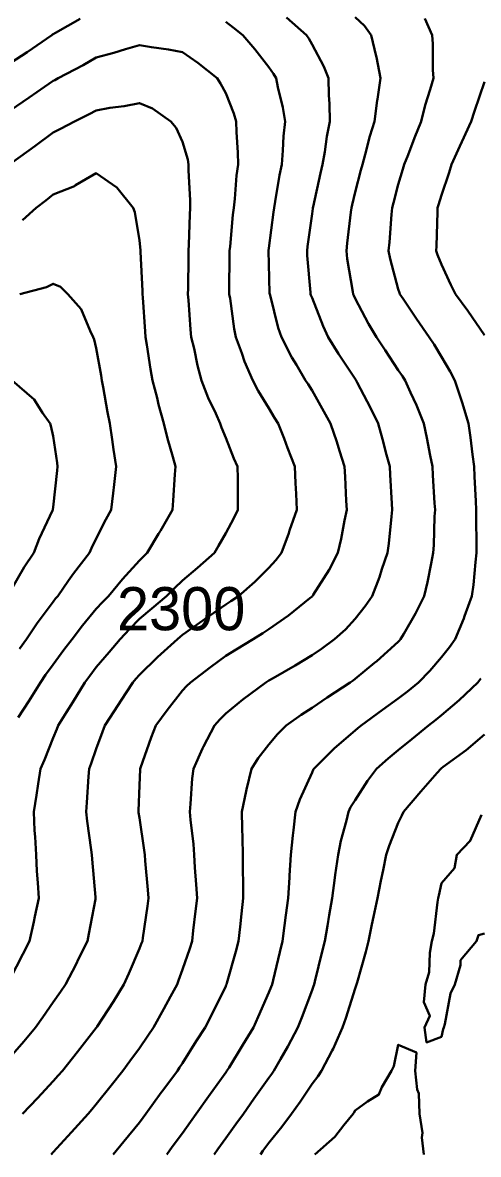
# Model space of a CAD drawing. Header units: inches. Extents: x 29277 to 43569, y 11651 to 22756.
# Drawn here: x 36964 to 38021, y 11656 to 14279 of the extents above; entities that cross this region are included whole.
import ezdxf

# ---------------------------------------------------------------- set-up
doc = ezdxf.new("R2010")
doc.units = ezdxf.units.IN
doc.header["$MEASUREMENT"] = 0
doc.layers.add('test_100m', color=124, linetype='Continuous', lineweight=30, true_color=0x00b06f)
doc.layers.add('test_20m', color=244, linetype='Continuous', lineweight=30, true_color=0xa80019)

msp = doc.modelspace()

# ---------------------------------------------------------------- linework, layer by layer
at = {"layer": 'test_100m'}
for points, elevation in [([(37896.8, 14288.3), (37914, 14249.9), (37915.3, 14230), (37915.6, 14169.6), (37916.8, 14149.9), (37909.5, 14124.1), (37897.8, 14087.3), (37888.2, 14049.9), (37872.9, 14012.3), (37858.2, 13972.8), (37849.3, 13949.9), (37846, 13939.1), (37835.3, 13903.5), (37823.9, 13861.3), (37820.9, 13849.9), (37819.4, 13834), (37814.7, 13770.4), (37812.7, 13749.9), (37816.7, 13731.3), (37835.3, 13661.4), (37837.9, 13652.6), (37838.9, 13649.9), (37846.6, 13638.6), (37877.7, 13592.4), (37906.8, 13549.9), (37918.2, 13532.9), (37935.3, 13504.3), (37955.9, 13470.6), (37966.6, 13449.9), (37982, 13403.1), (37983.8, 13398.5), (37998, 13349.9), (38002.8, 13317.5), (38007, 13278.2), (38010.9, 13249.9), (38012.2, 13226.8), (38015, 13170.2), (38016.1, 13149.9), (38016, 13130.6), (38016.8, 13068.3), (38016.7, 13049.9), (38014.1, 13028.7), (38009.4, 12975.8), (38005.9, 12949.9), (37988.7, 12903.4), (37987, 12898.2), (37967.3, 12849.9), (37954, 12831.2), (37935.3, 12808.1), (37908.2, 12777), (37881.8, 12749.9), (37856.3, 12728.9), (37835.3, 12712.4), (37798.9, 12686.3), (37749, 12649.9), (37741.4, 12643.8), (37735.3, 12638.4), (37687.5, 12597.7), (37639.5, 12549.9), (37637.9, 12547.3), (37635.3, 12541.4), (37606.7, 12478.4), (37596.9, 12449.9), (37592.4, 12407.1), (37590.5, 12394.7), (37586.2, 12349.9), (37583.2, 12302), (37583, 12297.7), (37580.2, 12249.9), (37574.6, 12210.5), (37571.9, 12186.6), (37567, 12149.9), (37560.7, 12124.5), (37544.9, 12059.6), (37542.6, 12049.9), (37540.6, 12044.6), (37535.3, 12031.4), (37510.5, 11974.7), (37499.3, 11949.9), (37475, 11910.2), (37442.9, 11857.6), (37438.2, 11849.9), (37437, 11848.2), (37435.3, 11845.7), (37395, 11790.2), (37367.1, 11749.9), (37353.8, 11731.4), (37335.3, 11704.8), (37311.5, 11673.7), (37298.5, 11656)], 2400), ([(36940, 13954.7), (36992.7, 13992.5), (37035.3, 14024.1), (37052.6, 14032.6), (37084.6, 14049.9), (37118.7, 14066.5), (37135.3, 14075.5), (37166.6, 14081.2), (37200.1, 14085), (37235.3, 14092.6), (37265.2, 14079.8), (37308.4, 14049.9), (37320.7, 14035.4), (37335.3, 14003), (37347.2, 13961.9), (37349.3, 13949.9), (37349.1, 13936.1), (37353, 13867.7), (37352.8, 13849.9), (37351.7, 13833.5), (37349.8, 13764.5), (37348.9, 13749.9), (37348.8, 13736.4), (37348, 13662.6), (37347.8, 13649.9), (37349.1, 13636), (37353.4, 13568.1), (37355.2, 13549.9), (37361.8, 13523.4), (37369.9, 13484.5), (37379.4, 13449.9), (37394.8, 13409.5), (37412.4, 13372.7), (37422.5, 13349.9), (37425.7, 13340.4), (37435.3, 13316.7), (37454.4, 13269.1), (37462.6, 13249.9), (37463.1, 13222.1), (37463.1, 13177.8), (37463.7, 13149.9), (37454.4, 13130.7), (37435.3, 13095.4), (37418.8, 13066.3), (37408.9, 13049.9), (37369.9, 13015.2), (37335.3, 12985.8), (37316.9, 12968.3), (37298, 12949.9), (37263.8, 12921.4), (37235.3, 12896.8), (37212.1, 12873.1), (37190.7, 12849.9), (37164.9, 12820.3), (37135.3, 12785.2), (37120, 12765.2), (37108.7, 12749.9), (37080.9, 12704.3), (37065.8, 12680.5), (37046.6, 12649.9), (37043.6, 12641.6), (37035.3, 12621.2), (37015, 12570.2), (37005.9, 12549.9), (37000.2, 12514.9), (36996.8, 12488.4), (36990.1, 12449.9), (36992.1, 12406.8), (36993.3, 12391.9), (36995.5, 12349.9), (36997.7, 12312.4), (36999.6, 12285.6), (37001.9, 12249.9), (36992.8, 12207.4), (36990.1, 12195.1), (36980.4, 12149.9), (36965.2, 12120), (36935.3, 12062.8)], 2300)]:
    msp.add_lwpolyline(points, dxfattribs=dict(at, elevation=elevation))
at = {"layer": 'test_20m'}
for points, elevation in [([(36935.3, 14185), (36974.6, 14210.6), (37031.9, 14249.9), (37034, 14251.2), (37035.3, 14252.1), (37040.5, 14255.2), (37097.6, 14287.5)], 2340), ([(37435.3, 14280.9), (37452.7, 14267.4), (37474.6, 14249.9), (37503, 14217.7), (37535.3, 14175.5), (37545.9, 14160.6), (37552.1, 14149.9), (37556, 14129.2), (37567.6, 14082.2), (37572.8, 14049.9), (37569.4, 14015.8), (37568, 13982.6), (37565, 13949.9), (37560, 13925.1), (37549.9, 13864.6), (37547.2, 13849.9), (37545.8, 13839.4), (37535.3, 13756.3), (37534.5, 13750.7), (37534.4, 13749.9), (37534.5, 13749.1), (37535.3, 13719.9), (37537.1, 13651.8), (37537.2, 13649.9), (37538.1, 13647.1), (37557.1, 13571.7), (37564.4, 13549.9), (37588.6, 13503.2), (37599.4, 13485.8), (37620.6, 13449.9), (37626.1, 13440.8), (37635.3, 13426.1), (37663, 13377.7), (37678.4, 13349.9), (37692.5, 13307.1), (37699, 13286.2), (37710.6, 13249.9), (37711.8, 13226.4), (37714.7, 13170.5), (37715.7, 13149.9), (37710.4, 13125), (37702.7, 13082.5), (37695.1, 13049.9), (37674.7, 13010.5), (37637.9, 12952.6), (37636.3, 12949.9), (37635.8, 12949.4), (37635.3, 12948.9), (37630.2, 12944.9), (37580.5, 12904.7), (37535.3, 12873.3), (37521.2, 12863.9), (37498.9, 12849.9), (37459.3, 12825.9), (37435.3, 12811.1), (37399.7, 12785.4), (37353.3, 12749.9), (37344.2, 12740.9), (37335.3, 12731), (37299.8, 12685.4), (37273.4, 12649.9), (37262.8, 12622.4), (37237.5, 12552.1), (37236.6, 12549.9), (37236.6, 12548.6), (37235.3, 12511), (37233.2, 12452), (37233.1, 12449.9), (37233.4, 12448.1), (37235.3, 12435.6), (37246.1, 12360.8), (37247.5, 12349.9), (37248.6, 12336.6), (37254.6, 12269.2), (37256.2, 12249.9), (37253.7, 12231.5), (37243, 12157.7), (37242, 12149.9), (37240.1, 12145.1), (37235.3, 12132.8), (37210.4, 12074.8), (37199.1, 12049.9), (37174.8, 12010.4), (37137.3, 11952), (37136, 11949.9), (37135.3, 11948.9), (37091.6, 11893.6), (37056.5, 11849.9), (37046.7, 11838.5), (37035.3, 11825.6), (36999, 11786.2), (36964.2, 11749.9)], 2340), ([(37576, 14290.6), (37622.3, 14249.9), (37627.6, 14242.3), (37635.3, 14228.1), (37662.9, 14177.6), (37673.5, 14149.9), (37674.2, 14111), (37676.2, 14090.9), (37676.8, 14049.9), (37669.8, 14015.3), (37664.8, 13979.4), (37659.4, 13949.9), (37654.8, 13930.4), (37637.8, 13852.4), (37637.2, 13849.9), (37637, 13848.2), (37635.3, 13835.6), (37625.1, 13760.1), (37623.7, 13749.9), (37624.4, 13739), (37631.9, 13653.3), (37632.1, 13649.9), (37632.8, 13647.5), (37635.3, 13641.1), (37660.8, 13575.5), (37672.7, 13549.9), (37696.6, 13511.3), (37735.3, 13453.5), (37736.7, 13451.4), (37737.6, 13449.9), (37740.2, 13445), (37771.2, 13385.9), (37788.7, 13349.9), (37798.9, 13313.6), (37808.2, 13276.9), (37815.5, 13249.9), (37816.5, 13231.2), (37820.5, 13164.7), (37821.3, 13149.9), (37819.3, 13134), (37813.5, 13071.6), (37810.6, 13049.9), (37797.5, 13012.2), (37791.8, 12993.4), (37774.6, 12949.9), (37758.6, 12926.6), (37735.3, 12897.4), (37712.6, 12872.6), (37687.8, 12849.9), (37657.4, 12827.8), (37635.3, 12812.7), (37595.9, 12789.2), (37545.2, 12759.9), (37535.3, 12754.1), (37532.7, 12752.5), (37528.5, 12749.9), (37474.9, 12710.3), (37435.3, 12677.4), (37421.5, 12663.7), (37409, 12649.9), (37383.9, 12601.3), (37381.8, 12596.5), (37360.2, 12549.9), (37357.7, 12527.5), (37353.9, 12468.5), (37352, 12449.9), (37353.6, 12431.6), (37360.3, 12375), (37362.4, 12349.9), (37364, 12321.2), (37367, 12281.6), (37368.7, 12249.9), (37365.3, 12219.9), (37359.9, 12174.5), (37357.1, 12149.9), (37351.8, 12133.4), (37335.3, 12084.7), (37326, 12059.2), (37322.5, 12049.9), (37307.1, 12021.8), (37291.8, 11993.4), (37267.6, 11949.9), (37254.6, 11930.6), (37235.3, 11901.9), (37213.2, 11872), (37196.8, 11849.9), (37169.5, 11815.7), (37135.3, 11772.2), (37125, 11760.2), (37116, 11749.9), (37077.5, 11707.6), (37035.3, 11660.9), (37030.6, 11656)], 2360), ([(37735.3, 14291.7), (37756.7, 14271.3), (37772.5, 14249.9), (37784.1, 14201.1), (37784.7, 14199.3), (37794.4, 14149.9), (37787, 14101.6), (37786.4, 14098.8), (37779.9, 14049.9), (37769.3, 14015.9), (37758.6, 13973.3), (37752, 13949.9), (37748.5, 13936.7), (37735.3, 13885.8), (37728.2, 13857), (37726.6, 13849.9), (37725.3, 13840), (37717.2, 13768), (37714.9, 13749.9), (37717.2, 13731.8), (37729.8, 13655.3), (37730.6, 13649.9), (37732, 13646.6), (37735.3, 13639.9), (37766.6, 13581.2), (37784.9, 13549.9), (37805.1, 13519.8), (37835.3, 13473.8), (37845, 13459.7), (37851, 13449.9), (37863.5, 13421.7), (37877.4, 13392.1), (37894.3, 13349.9), (37901.7, 13316.4), (37909.1, 13276.1), (37914.5, 13249.9), (37915.6, 13230.3), (37919.6, 13165.6), (37920.5, 13149.9), (37919.6, 13134.3), (37917.5, 13067.7), (37916.4, 13049.9), (37911.2, 13025.8), (37903.2, 12981.9), (37895.5, 12949.9), (37875.5, 12909.7), (37847.8, 12862.4), (37840.8, 12849.9), (37838.2, 12847), (37835.3, 12844), (37785.7, 12799.4), (37780.3, 12795), (37735.3, 12757.8), (37730.7, 12754.5), (37723.9, 12749.9), (37670.1, 12715.1), (37635.3, 12691.1), (37610.2, 12675), (37575.4, 12649.9), (37555.1, 12630.1), (37535.3, 12605.6), (37510.8, 12574.4), (37495, 12549.9), (37483.5, 12501.6), (37482.9, 12497.6), (37473, 12449.9), (37473.2, 12412), (37474.5, 12389.1), (37474.6, 12349.9), (37474.9, 12310.3), (37475.6, 12290.3), (37475.8, 12249.9), (37471.8, 12213.4), (37468.7, 12183.4), (37465, 12149.9), (37458.7, 12126.5), (37437.7, 12052.4), (37437, 12049.9), (37436.5, 12048.7), (37435.3, 12046.1), (37403.6, 11981.6), (37387.6, 11949.9), (37367.1, 11918.1), (37335.3, 11867.7), (37328.1, 11857.1), (37323.3, 11849.9), (37289.2, 11803.9), (37285.8, 11799.3), (37250.2, 11749.9), (37243.7, 11741.5), (37235.3, 11729.9), (37199, 11686.2), (37174.3, 11656)], 2380), ([(37896.8, 14288.3), (37914, 14249.9), (37915.3, 14230), (37915.6, 14169.6), (37916.8, 14149.9), (37909.5, 14124.1), (37897.8, 14087.3), (37888.2, 14049.9), (37872.9, 14012.3), (37858.2, 13972.8), (37849.3, 13949.9), (37846, 13939.1), (37835.3, 13903.5), (37823.9, 13861.3), (37820.9, 13849.9), (37819.4, 13834), (37814.7, 13770.4), (37812.7, 13749.9), (37816.7, 13731.3), (37835.3, 13661.4), (37837.9, 13652.6), (37838.9, 13649.9), (37846.6, 13638.6), (37877.7, 13592.4), (37906.8, 13549.9), (37918.2, 13532.9), (37935.3, 13504.3), (37955.9, 13470.6), (37966.6, 13449.9), (37982, 13403.1), (37983.8, 13398.5), (37998, 13349.9), (38002.8, 13317.5), (38007, 13278.2), (38010.9, 13249.9), (38012.2, 13226.8), (38015, 13170.2), (38016.1, 13149.9), (38016, 13130.6), (38016.8, 13068.3), (38016.7, 13049.9), (38014.1, 13028.7), (38009.4, 12975.8), (38005.9, 12949.9), (37988.7, 12903.4), (37987, 12898.2), (37967.3, 12849.9), (37954, 12831.2), (37935.3, 12808.1), (37908.2, 12777), (37881.8, 12749.9), (37856.3, 12728.9), (37835.3, 12712.4), (37798.9, 12686.3), (37749, 12649.9), (37741.4, 12643.8), (37735.3, 12638.4), (37687.5, 12597.7), (37639.5, 12549.9), (37637.9, 12547.3), (37635.3, 12541.4), (37606.7, 12478.4), (37596.9, 12449.9), (37592.4, 12407.1), (37590.5, 12394.7), (37586.2, 12349.9), (37583.2, 12302), (37583, 12297.7), (37580.2, 12249.9), (37574.6, 12210.5), (37571.9, 12186.6), (37567, 12149.9), (37560.7, 12124.5), (37544.9, 12059.6), (37542.6, 12049.9), (37540.6, 12044.6), (37535.3, 12031.4), (37510.5, 11974.7), (37499.3, 11949.9), (37475, 11910.2), (37442.9, 11857.6), (37438.2, 11849.9), (37437, 11848.2), (37435.3, 11845.7), (37395, 11790.2), (37367.1, 11749.9), (37353.8, 11731.4), (37335.3, 11704.8), (37311.5, 11673.7), (37298.5, 11656)], 2400), ([(36935.3, 14075.4), (36979.9, 14105.3), (37015.3, 14129.9), (37035.3, 14143.8), (37039.3, 14145.8), (37046.5, 14149.9), (37104.8, 14180.4), (37135.3, 14198.2), (37175.9, 14209.2), (37203, 14217.7), (37235.3, 14227), (37263, 14222.1), (37302.3, 14217), (37335.3, 14210.5), (37371, 14185.7), (37415.1, 14149.9), (37423.4, 14138.1), (37435.3, 14115.2), (37453.8, 14068.5), (37459.7, 14049.9), (37460.1, 14025.1), (37463.6, 13978.3), (37464, 13949.9), (37460.6, 13924.6), (37456.2, 13870.9), (37453.7, 13849.9), (37451.8, 13833.4), (37445.2, 13759.9), (37444.1, 13749.9), (37444.2, 13741), (37443.4, 13658.1), (37443.5, 13649.9), (37445.3, 13639.9), (37454.7, 13569.3), (37458.6, 13549.9), (37472.6, 13512.6), (37478.9, 13493.5), (37497.8, 13449.9), (37510.8, 13425.4), (37535.3, 13385.4), (37548.5, 13363.2), (37556.7, 13349.9), (37570.4, 13314.8), (37578.8, 13293.5), (37595.5, 13249.9), (37597, 13211.7), (37598.2, 13186.9), (37599.8, 13149.9), (37583.5, 13101.7), (37581.2, 13095.8), (37564.2, 13049.9), (37551.8, 13033.4), (37535.3, 13015.1), (37502.5, 12982.7), (37465, 12949.9), (37447.3, 12937.9), (37435.3, 12930.3), (37388, 12897.2), (37369.4, 12884.1), (37335.3, 12860), (37329.8, 12855.4), (37323.4, 12849.9), (37277.2, 12808), (37235.3, 12767.4), (37227.1, 12758.1), (37220.2, 12749.9), (37192.1, 12706.8), (37186.7, 12698.5), (37155, 12649.9), (37149.9, 12635.3), (37135.3, 12595.6), (37123.5, 12561.7), (37118.9, 12549.9), (37117.3, 12531.9), (37113.6, 12471.5), (37111.5, 12449.9), (37113.9, 12428.6), (37123.6, 12361.6), (37125, 12349.9), (37125.7, 12340.4), (37133.4, 12251.8), (37133.6, 12249.9), (37133.2, 12247.8), (37118.3, 12166.9), (37114.8, 12149.9), (37094.1, 12108.8), (37088.2, 12097), (37063.8, 12049.9), (37052.2, 12033), (37035.3, 12008.8), (37011.4, 11973.8), (36994, 11949.9), (36967.5, 11917.7), (36935.3, 11881)], 2320), ([(38035.3, 14142), (38011.7, 14073.5), (38003.9, 14049.9), (37982.7, 14002.5), (37978.3, 13993), (37958.8, 13949.9), (37953.2, 13932), (37935.3, 13879.3), (37928.5, 13856.7), (37926.5, 13849.9), (37926, 13840.6), (37924, 13761.2), (37923.4, 13749.9), (37926.4, 13741), (37935.3, 13718.7), (37956.9, 13671.5), (37967.6, 13649.9), (37996.4, 13611.1), (38035.3, 13554.9)], 2420), ([(36940, 13954.7), (36992.7, 13992.5), (37035.3, 14024.1), (37052.6, 14032.6), (37084.6, 14049.9), (37118.7, 14066.5), (37135.3, 14075.5), (37166.6, 14081.2), (37200.1, 14085), (37235.3, 14092.6), (37265.2, 14079.8), (37308.4, 14049.9), (37320.7, 14035.4), (37335.3, 14003), (37347.2, 13961.9), (37349.3, 13949.9), (37349.1, 13936.1), (37353, 13867.7), (37352.8, 13849.9), (37351.7, 13833.5), (37349.8, 13764.5), (37348.9, 13749.9), (37348.8, 13736.4), (37348, 13662.6), (37347.8, 13649.9), (37349.1, 13636), (37353.4, 13568.1), (37355.2, 13549.9), (37361.8, 13523.4), (37369.9, 13484.5), (37379.4, 13449.9), (37394.8, 13409.5), (37412.4, 13372.7), (37422.5, 13349.9), (37425.7, 13340.4), (37435.3, 13316.7), (37454.4, 13269.1), (37462.6, 13249.9), (37463.1, 13222.1), (37463.1, 13177.8), (37463.7, 13149.9), (37454.4, 13130.7), (37435.3, 13095.4), (37418.8, 13066.3), (37408.9, 13049.9), (37369.9, 13015.2), (37335.3, 12985.8), (37316.9, 12968.3), (37298, 12949.9), (37263.8, 12921.4), (37235.3, 12896.8), (37212.1, 12873.1), (37190.7, 12849.9), (37164.9, 12820.3), (37135.3, 12785.2), (37120, 12765.2), (37108.7, 12749.9), (37080.9, 12704.3), (37065.8, 12680.5), (37046.6, 12649.9), (37043.6, 12641.6), (37035.3, 12621.2), (37015, 12570.2), (37005.9, 12549.9), (37000.2, 12514.9), (36996.8, 12488.4), (36990.1, 12449.9), (36992.1, 12406.8), (36993.3, 12391.9), (36995.5, 12349.9), (36997.7, 12312.4), (36999.6, 12285.6), (37001.9, 12249.9), (36992.8, 12207.4), (36990.1, 12195.1), (36980.4, 12149.9), (36965.2, 12120), (36935.3, 12062.8)], 2300), ([(36963.8, 13821.4), (36995.8, 13849.9), (37018.6, 13866.5), (37035.3, 13880.3), (37084.9, 13900.3), (37087.2, 13901.9), (37135.3, 13929.8), (37182.5, 13897.2), (37220.8, 13849.9), (37224.8, 13839.5), (37235.3, 13774.4), (37237.4, 13752), (37237.4, 13749.9), (37237.5, 13747.7), (37242.5, 13657.2), (37242.6, 13649.9), (37243.2, 13642), (37248.7, 13563.4), (37249.6, 13549.9), (37252.6, 13532.5), (37261, 13475.7), (37265.7, 13449.9), (37276.1, 13409.1), (37279.3, 13394), (37291.9, 13349.9), (37300.1, 13314.8), (37312.7, 13272.5), (37318.5, 13249.9), (37317.1, 13231.7), (37313.7, 13171.5), (37311.9, 13149.9), (37283.7, 13101.5), (37279.1, 13093.8), (37253.3, 13049.9), (37244.1, 13041.1), (37235.3, 13032.5), (37196.3, 12988.9), (37163.4, 12949.9), (37149.5, 12935.7), (37135.3, 12920.2), (37103.3, 12881.9), (37078.9, 12849.9), (37060.1, 12825.1), (37035.3, 12791.5), (37017.8, 12767.4), (37005.6, 12749.9), (36978.6, 12706.6), (36954.1, 12668.8)], 2280), ([(36957.8, 13649.9), (37019.5, 13665.7), (37035.3, 13673.8), (37051.9, 13666.6), (37069.1, 13649.9), (37100.3, 13614.9), (37120.7, 13564.5), (37128.3, 13549.9), (37130.2, 13544.9), (37135.3, 13524.3), (37146.4, 13461), (37148.2, 13449.9), (37151.3, 13433.9), (37161.5, 13376.2), (37166.8, 13349.9), (37172.3, 13312.9), (37175, 13289.7), (37181.4, 13249.9), (37176.6, 13208.6), (37174, 13188.6), (37169.4, 13149.9), (37157.6, 13127.6), (37135.3, 13083.3), (37124.3, 13060.9), (37119.4, 13049.9), (37082.7, 13002.5), (37071, 12985.7), (37045.8, 12949.9), (37041, 12944.2), (37035.3, 12936.5), (36998.1, 12887.1), (36973.2, 12849.9), (36957.3, 12827.9)], 2260), ([(36940.4, 13449.9), (36991.1, 13405.8), (37010.7, 13374.5), (37027.9, 13349.9), (37030, 13344.7), (37035.3, 13320.7), (37044.3, 13258.9), (37045.5, 13249.9), (37044.4, 13240.8), (37035.3, 13156.2), (37034.5, 13150.7), (37034.5, 13149.9), (37033.9, 13148.6), (37002.5, 13082.7), (36990.3, 13049.9), (36967.9, 13017.3), (36935.3, 12960.2)], 2240), ([(38026.6, 12758.6), (38019.6, 12749.9), (37976.4, 12708.8), (37935.3, 12674.1), (37922, 12663.2), (37905, 12649.9), (37866.6, 12618.6), (37835.3, 12593), (37811.5, 12573.7), (37784.8, 12549.9), (37763.6, 12521.6), (37735.3, 12477.1), (37724.8, 12460.4), (37719.6, 12449.9), (37715, 12429.7), (37702.2, 12383), (37695.6, 12349.9), (37689.2, 12303.9), (37688, 12297.1), (37681.9, 12249.9), (37674.8, 12210.4), (37670.9, 12185.5), (37664.7, 12149.9), (37659, 12126.2), (37641.9, 12056.5), (37640.3, 12049.9), (37639, 12046.2), (37635.3, 12036.4), (37611.8, 11973.4), (37602.6, 11949.9), (37579.2, 11906), (37562.3, 11877), (37547, 11849.9), (37542.3, 11842.9), (37535.3, 11833.3), (37500.6, 11784.6), (37476.1, 11749.9), (37458.9, 11726.3), (37435.3, 11693.9), (37416.8, 11668.4), (37408.1, 11656)], 2420), ([(38035.3, 12628.9), (37992.6, 12592.6), (37939.3, 12553.9), (37935.3, 12551), (37934, 12549.9), (37925.2, 12539.9), (37887.9, 12497.3), (37847.6, 12449.9), (37843.6, 12441.6), (37835.3, 12424.5), (37814.2, 12371), (37807.4, 12349.9), (37800.3, 12315), (37795, 12290.2), (37787.1, 12249.9), (37778.2, 12206.9), (37774.2, 12188.9), (37766, 12149.9), (37760.1, 12125.1), (37740, 12054.7), (37738.8, 12049.9), (37738, 12047.2), (37735.3, 12040.4), (37713.9, 11971.3), (37706.3, 11949.9), (37684.5, 11900.7), (37682.4, 11897), (37657.4, 11849.9), (37648.9, 11836.3), (37635.3, 11819.7), (37607.8, 11777.4), (37588, 11749.9), (37565.6, 11719.6), (37535.3, 11682.8), (37521.4, 11663.8), (37515.7, 11656)], 2440), ([(38028.3, 12442.9), (38002.2, 12383), (37970.9, 12349.9), (37965.6, 12319.6), (37935.3, 12284.2), (37929.3, 12255.8), (37927.8, 12249.9), (37925.9, 12240.6), (37917.6, 12167.6), (37913.4, 12149.9), (37908.2, 12122.9), (37906.9, 12078.3), (37898.7, 12049.9), (37894.3, 12008.9), (37908.4, 11976.8), (37896.1, 11949.9), (37900.8, 11915.4), (37935.3, 11928.2), (37939.3, 11945.9), (37940.7, 11949.9), (37943.3, 11958), (37956.7, 12028.5), (37966.7, 12049.9), (37979.9, 12094.6), (37979.4, 12105.8), (38016.9, 12149.9), (38020.9, 12164.3), (38035.3, 12167.9)], 2460), ([(37894.2, 11656), (37890.3, 11694.9), (37891.3, 11705.9), (37884.6, 11749.9), (37882.6, 11797.2), (37878.8, 11806.4), (37874.8, 11849.9), (37877.3, 11891.9), (37835.3, 11910.2), (37824.7, 11860.5), (37819.3, 11849.9), (37797.1, 11811.8), (37790.6, 11794.6), (37763.9, 11778.6), (37735.3, 11757.3), (37732.6, 11752.6), (37730.4, 11749.9), (37709.4, 11724), (37688.2, 11697), (37641.9, 11656)], 2460)]:
    msp.add_lwpolyline(points, dxfattribs=dict(at, elevation=elevation))

# ---------------------------------------------------------------- texts
msp.add_text('2300', height=100).set_placement((37183.2, 12870.7, 2300))

doc.saveas('drawing.dxf')
